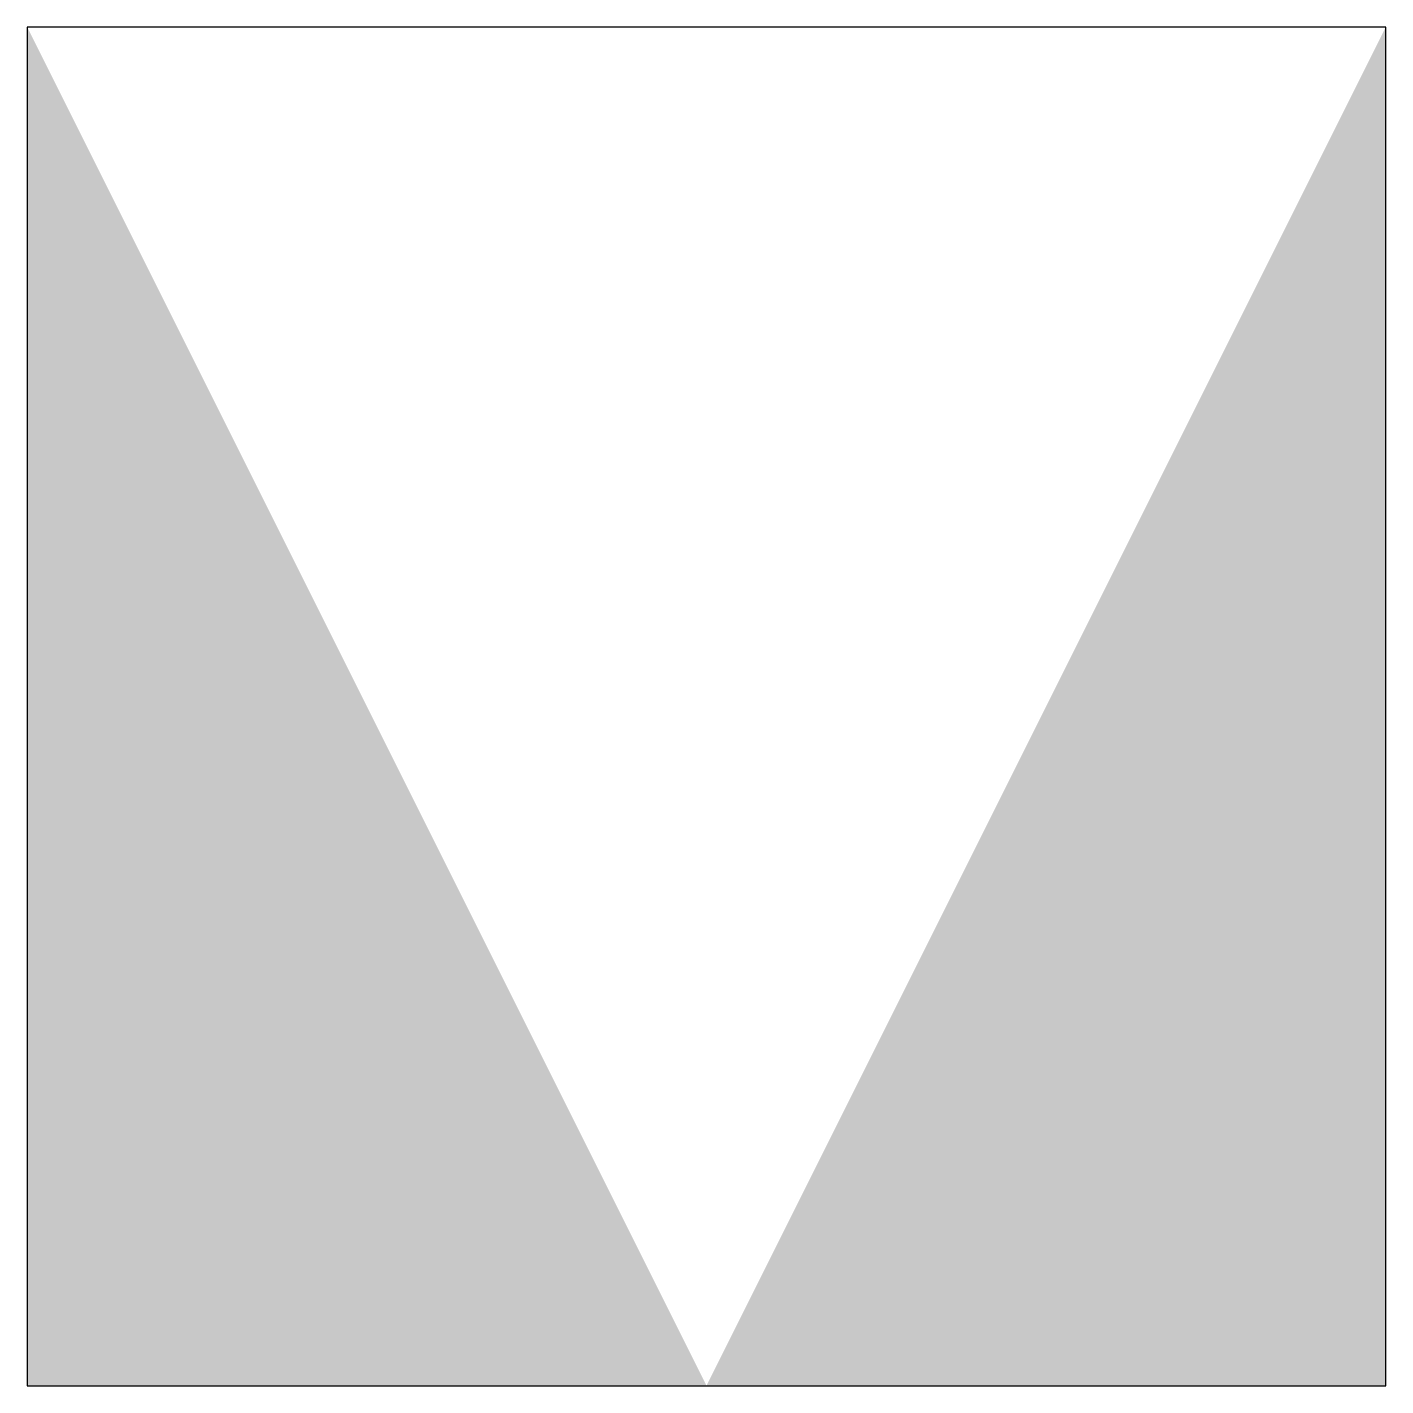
# Model space of a CAD drawing. Header units: metres. Extents: x -0.25 to 0.25, y -0.5 to 0.
import ezdxf

# ---------------------------------------------------------------- set-up
doc = ezdxf.new("R2010")
doc.units = ezdxf.units.M
doc.header["$MEASUREMENT"] = 0

msp = doc.modelspace()

# ---------------------------------------------------------------- hatches: boundary and pattern name
h = msp.add_hatch(color=253)
h.paths.add_polyline_path([(-0.25, -0.5), (-0.25, 0), (0, -0.5)])
h.paths.add_polyline_path([(0, -0.5), (0.25, 0), (0.25, -0.5)])

# ---------------------------------------------------------------- linework, layer by layer
msp.add_3dface([(-0.25, -0.5), (0.25, -0.5), (0.25, 0), (-0.25, 0)])

doc.saveas('drawing.dxf')
